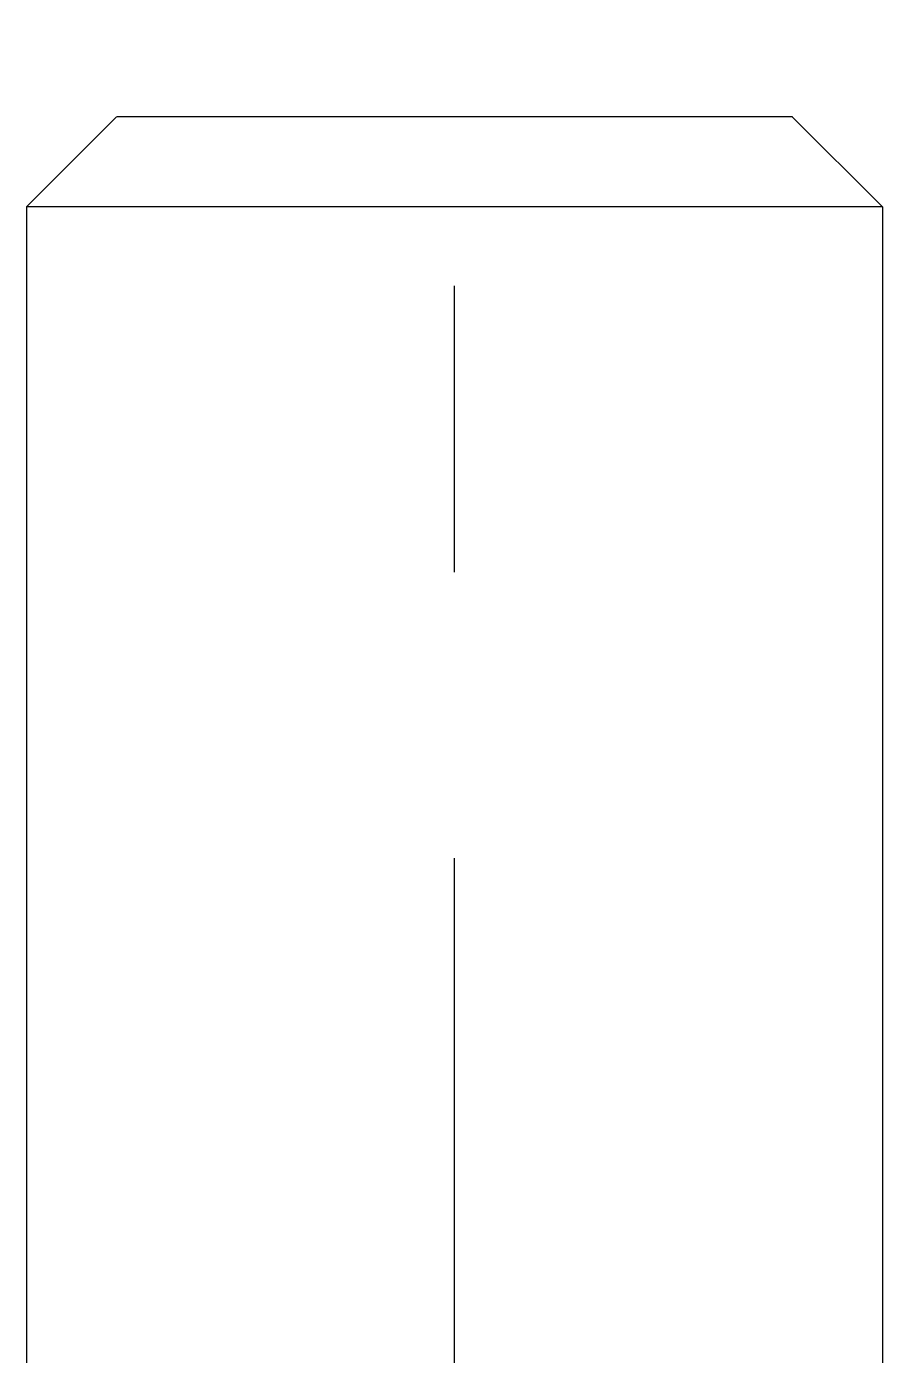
# Model space of a CAD drawing. Extents: x -30 to 500, y -19 to 533.
# Drawn here: x 413.99 to 432.99, y 323.52 to 353 of the extents above; entities that cross this region are included whole.
import ezdxf

# ---------------------------------------------------------------- set-up
doc = ezdxf.new("R2010")
doc.units = 0
doc.linetypes.add('CENTER', pattern=[50.8, 31.75, -6.35, 6.35, -6.35])
doc.linetypes.add('PHANTOM', pattern=[63.5, 31.75, -6.35, 6.35, -6.35, 6.35, -6.35])
doc.layers.get('0').update_dxf_attribs({"linetype": 'CONTINUOUS'})
doc.layers.add('CENTER', color=1, linetype='CENTER')

msp = doc.modelspace()

# ---------------------------------------------------------------- linework, layer by layer
at = {"color": 3, "linetype": 'PHANTOM'}
for p, q in [((415.987, 351), (413.987, 349)), ((430.988, 351), (415.988, 351)), ((430.987, 351), (432.987, 349)), ((413.987, 349), (413.987, 315.794)), ((432.988, 349), (413.988, 349)), ((432.987, 349), (432.987, 315.794))]:
    msp.add_line(p, q, dxfattribs=at)
at = {"layer": 'CENTER', "color": 1, "linetype": 'CENTER'}
msp.add_line((423.488, -2), (423.488, 353), dxfattribs=at)

doc.saveas('drawing.dxf')
